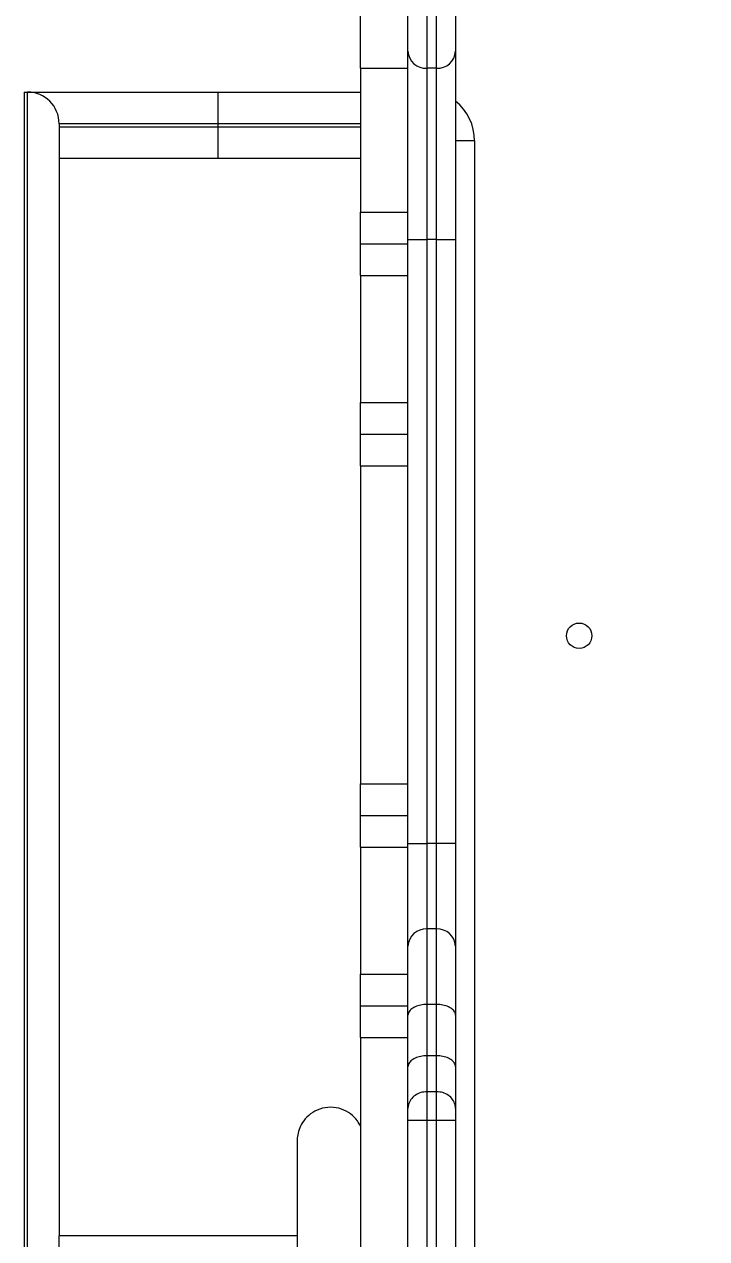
# Model space of a CAD drawing. Header units: millimetres. Extents: x -8760 to 8364, y -7998 to 7451.
# Drawn here: x -3881.6 to -3666.4, y -2419 to -2036.2 of the extents above; entities that cross this region are included whole.
import ezdxf

# ---------------------------------------------------------------- set-up
doc = ezdxf.new("R2010")
doc.units = ezdxf.units.MM
for name, color, linetype in [('DIKOM_ОБЪЕКТ', 7, 'Continuous'), ('DIKOM_РАЗМЕР_ЗОНА', 7, 'Continuous'), ('DIKOM_РАЗМЕР_ОБЪЕКТА', 7, 'Continuous')]:
    doc.layers.add(name, color=color, linetype=linetype)
doc.styles.add('style1', font='arial.ttf', dxfattribs={"width": 0.8})
doc.dimstyles.new('1-50', dxfattribs={"dimtxt": 300, "dimasz": 200, "dimexe": 100, "dimexo": 0, "dimgap": 100, "dimtad": 1, "dimtxsty": 'style1', "dimcen": 200, "dimclrd": 7, "dimclre": 7, "dimclrt": 7, "dimadec": 1, "dimazin": 2, "dimtfac": 1, "dimtmove": 0, "dimatfit": 2, "dimfxl": 0, "dimlwd": 25, "dimlwe": 18, "dimarcsym": 0})

# ---------------------------------------------------------------- blocks, each defined once
blk = doc.blocks.new('*D20')
at = {"layer": 'Defpoints', "color": 0, "transparency": 16777216}
for p in [(-3512.61, 5453.31), (-6482.31, -5470.42), (-3612.61, -5470.42)]:
    blk.add_point(p, dxfattribs=at)
at = {"layer": 'DIKOM_РАЗМЕР_ОБЪЕКТА', "color": 7, "lineweight": 18, "transparency": 16777216}
for p, q in [((-3512.61, 5453.31), (-6582.31, 5453.31)), ((-3612.61, -5470.42), (-6582.31, -5470.42))]:
    blk.add_line(p, q, dxfattribs=at)
at = {"layer": 'DIKOM_РАЗМЕР_ОБЪЕКТА', "color": 7, "lineweight": 25, "transparency": 16777216}
blk.add_line((-6482.31, 5253.31), (-6482.31, -5270.42), dxfattribs=at)
at = {"layer": 'DIKOM_РАЗМЕР_ОБЪЕКТА', "color": 7, "transparency": 16777216}
for points in [[(-6515.64, 5253.31), (-6448.98, 5253.31), (-6482.31, 5453.31)], [(-6515.64, -5270.42), (-6448.98, -5270.42), (-6482.31, -5470.42)]]:
    blk.add_solid(points, dxfattribs=at)
at = {"layer": 'DIKOM_РАЗМЕР_ОБЪЕКТА', "color": 7, "transparency": 16777216, "insert": (-6735.48, -84.03), "char_height": 300, "attachment_point": 5, "rotation": 90, "style": 'style1'}
blk.add_mtext('10900', dxfattribs=at)
blk = doc.blocks.new('*D21')
at = {"layer": 'Defpoints', "color": 0, "transparency": 16777216}
for p in [(-7755.65, -10.55), (8364.4, -2410.44), (8364.4, -7897.56)]:
    blk.add_point(p, dxfattribs=at)
at = {"layer": 'DIKOM_РАЗМЕР_ЗОНА', "color": 7, "lineweight": 18, "transparency": 16777216}
for p, q in [((-7755.65, -10.55), (-7755.65, -7997.56)), ((8364.4, -2410.44), (8364.4, -7997.56))]:
    blk.add_line(p, q, dxfattribs=at)
at = {"layer": 'DIKOM_РАЗМЕР_ЗОНА', "color": 7, "lineweight": 25, "transparency": 16777216}
blk.add_line((-7555.65, -7897.56), (8164.4, -7897.56), dxfattribs=at)
at = {"layer": 'DIKOM_РАЗМЕР_ЗОНА', "color": 7, "transparency": 16777216}
for points in [[(-7555.65, -7864.23), (-7555.65, -7930.9), (-7755.65, -7897.56)], [(8164.4, -7864.23), (8164.4, -7930.9), (8364.4, -7897.56)]]:
    blk.add_solid(points, dxfattribs=at)
at = {"layer": 'DIKOM_РАЗМЕР_ЗОНА', "color": 7, "transparency": 16777216, "insert": (1040.74, -7644.39), "char_height": 300, "attachment_point": 5, "style": 'style1'}
blk.add_mtext('16100', dxfattribs=at)
blk = doc.blocks.new('*D19')
at = {"layer": 'Defpoints', "color": 0, "transparency": 16777216}
for p in [(-5756.7, -306.55), (6365.48, -2710.55), (6365.48, -7111.41)]:
    blk.add_point(p, dxfattribs=at)
at = {"layer": 'DIKOM_РАЗМЕР_ОБЪЕКТА', "color": 7, "lineweight": 18, "transparency": 16777216}
for p, q in [((-5756.7, -306.55), (-5756.7, -7211.41)), ((6365.48, -2710.55), (6365.48, -7211.41))]:
    blk.add_line(p, q, dxfattribs=at)
at = {"layer": 'DIKOM_РАЗМЕР_ОБЪЕКТА', "color": 7, "lineweight": 25, "transparency": 16777216}
blk.add_line((-5556.7, -7111.41), (6165.48, -7111.41), dxfattribs=at)
at = {"layer": 'DIKOM_РАЗМЕР_ОБЪЕКТА', "color": 7, "transparency": 16777216}
for points in [[(-5556.7, -7078.08), (-5556.7, -7144.75), (-5756.7, -7111.41)], [(6165.48, -7078.08), (6165.48, -7144.75), (6365.48, -7111.41)]]:
    blk.add_solid(points, dxfattribs=at)
at = {"layer": 'DIKOM_РАЗМЕР_ОБЪЕКТА', "color": 7, "transparency": 16777216, "insert": (1047.24, -6858.24), "char_height": 300, "attachment_point": 5, "style": 'style1'}
blk.add_mtext('12100', dxfattribs=at)

msp = doc.modelspace()

# ---------------------------------------------------------------- linework, layer by layer
at = {"layer": 'DIKOM_ОБЪЕКТ', "color": 7, "linetype": 'Continuous', "lineweight": 15}
for p, q in [((-3760.608, -2044.696), (-3760.608, -1981.48)), ((-3745.608, -1981.48), (-3745.608, -2044.696)), ((-3754.609, -1986.862), (-3754.609, -2050.091)), ((-3751.609, -2050.091), (-3751.609, -1986.862)), ((-3775.608, -2050.08), (-3775.608, -2028.867)), ((-3760.608, -2104.037), (-3760.608, -2044.696)), ((-3745.608, -2044.696), (-3745.608, -2104.037)), ((-3775.608, -2050.08), (-3760.608, -2050.08)), ((-3775.608, -2050.08), (-3775.608, -2095.426)), ((-3751.609, -2050.091), (-3754.609, -2050.091)), ((-3754.609, -2050.091), (-3754.609, -2104.037)), ((-3751.609, -2104.037), (-3751.609, -2050.091)), ((-3881.608, -2057.554), (-3881.608, -2799.554)), ((-3881.608, -2057.554), (-3880.608, -2057.554)), ((-3880.608, -2057.554), (-3820.609, -2057.554)), ((-3880.608, -2799.554), (-3880.608, -2057.554)), ((-3820.609, -2057.554), (-3820.609, -2067.554)), ((-3820.609, -2057.554), (-3775.608, -2057.554)), ((-3820.609, -2067.554), (-3870.608, -2067.554)), ((-3870.608, -2067.554), (-3870.608, -2418.054)), ((-3870.608, -2068.554), (-3820.609, -2068.554)), ((-3820.609, -2067.554), (-3820.609, -2068.554)), ((-3775.608, -2067.554), (-3820.609, -2067.554)), ((-3820.609, -2068.554), (-3820.609, -2078.554)), ((-3820.609, -2068.554), (-3775.608, -2068.554)), ((-3739.608, -2072.919), (-3745.608, -2072.919)), ((-3739.608, -2072.919), (-3739.608, -2759.554)), ((-3820.609, -2078.554), (-3870.608, -2078.554)), ((-3775.608, -2078.554), (-3820.609, -2078.554)), ((-3775.608, -2095.426), (-3760.608, -2095.426)), ((-3775.608, -2105.426), (-3775.608, -2095.426)), ((-3760.608, -2104.037), (-3754.609, -2104.037)), ((-3760.608, -2294.438), (-3760.608, -2104.037)), ((-3751.609, -2104.037), (-3754.609, -2104.037)), ((-3754.609, -2104.037), (-3754.609, -2294.438)), ((-3751.609, -2104.037), (-3745.608, -2104.037)), ((-3751.609, -2294.438), (-3751.609, -2104.037)), ((-3745.608, -2104.037), (-3745.608, -2294.438)), ((-3775.608, -2105.426), (-3760.608, -2105.426)), ((-3775.608, -2115.426), (-3775.608, -2105.426)), ((-3775.608, -2115.426), (-3760.608, -2115.426)), ((-3775.608, -2115.426), (-3775.608, -2155.426)), ((-3775.608, -2155.426), (-3760.608, -2155.426)), ((-3775.608, -2165.426), (-3775.608, -2155.426)), ((-3775.608, -2165.426), (-3760.608, -2165.426)), ((-3775.608, -2175.426), (-3775.608, -2165.426)), ((-3775.608, -2175.426), (-3760.608, -2175.426)), ((-3775.608, -2175.426), (-3775.608, -2275.602)), ((-3775.608, -2275.602), (-3760.608, -2275.602)), ((-3775.608, -2285.602), (-3775.608, -2275.602)), ((-3775.608, -2285.602), (-3760.608, -2285.602)), ((-3775.608, -2295.602), (-3775.608, -2285.602)), ((-3775.608, -2295.602), (-3760.608, -2295.602)), ((-3775.608, -2295.602), (-3775.608, -2335.602)), ((-3760.608, -2294.438), (-3754.609, -2294.438)), ((-3760.608, -2326.727), (-3760.608, -2294.438)), ((-3754.609, -2294.438), (-3754.609, -2321.346)), ((-3751.609, -2294.438), (-3754.609, -2294.438)), ((-3751.609, -2321.346), (-3751.609, -2294.438)), ((-3745.608, -2294.438), (-3751.609, -2294.438)), ((-3745.608, -2294.438), (-3745.608, -2326.727)), ((-3754.609, -2321.346), (-3754.609, -2345.126)), ((-3751.609, -2321.346), (-3754.609, -2321.346)), ((-3751.609, -2345.126), (-3751.609, -2321.346)), ((-3760.608, -2348.559), (-3760.608, -2326.727)), ((-3745.608, -2326.727), (-3745.608, -2348.559)), ((-3775.608, -2335.602), (-3760.608, -2335.602)), ((-3775.608, -2345.602), (-3775.608, -2335.602)), ((-3775.608, -2345.602), (-3760.608, -2345.602)), ((-3775.608, -2355.602), (-3775.608, -2345.602)), ((-3754.609, -2345.126), (-3754.609, -2361.296)), ((-3751.609, -2345.126), (-3754.609, -2345.126)), ((-3751.609, -2361.296), (-3751.609, -2345.126)), ((-3760.608, -2364.833), (-3760.608, -2348.559)), ((-3745.608, -2348.559), (-3745.608, -2364.833)), ((-3775.608, -2355.602), (-3760.608, -2355.602)), ((-3775.608, -2355.602), (-3775.608, -2454.669)), ((-3754.609, -2361.296), (-3754.609, -2372.639)), ((-3751.609, -2361.296), (-3754.609, -2361.296)), ((-3751.609, -2372.639), (-3751.609, -2361.296)), ((-3760.608, -2377.958), (-3760.608, -2364.833)), ((-3745.608, -2364.833), (-3745.608, -2377.958)), ((-3754.609, -2372.639), (-3754.609, -2381.721)), ((-3751.609, -2372.639), (-3754.609, -2372.639)), ((-3751.609, -2381.721), (-3751.609, -2372.639)), ((-3760.608, -2381.685), (-3760.608, -2377.958)), ((-3745.608, -2377.958), (-3745.608, -2381.685)), ((-3760.608, -2435.424), (-3760.608, -2381.685)), ((-3751.609, -2381.721), (-3754.609, -2381.721)), ((-3754.609, -2381.721), (-3754.609, -2435.388)), ((-3751.609, -2435.388), (-3751.609, -2381.721)), ((-3745.608, -2381.685), (-3745.608, -2435.424)), ((-3795.52, -2418.054), (-3870.608, -2418.054)), ((-3870.608, -2439.048), (-3870.608, -2418.06))]:
    msp.add_line(p, q, dxfattribs=at)
at = {"layer": 'DIKOM_ОБЪЕКТ', "color": 7, "linetype": 'Continuous', "lineweight": 15, "flags": 128}
msp.add_lwpolyline([(-3795.549, -2388.157), (-3795.549, -2388.338), (-3795.549, -2388.88), (-3795.548, -2389.777), (-3795.546, -2391.022), (-3795.545, -2392.603), (-3795.543, -2394.507), (-3795.541, -2396.715), (-3795.539, -2399.207), (-3795.536, -2401.962), (-3795.533, -2404.955), (-3795.53, -2408.157), (-3795.527, -2411.54), (-3795.523, -2415.074), (-3795.52, -2418.726), (-3795.516, -2422.464)], dxfattribs=at)
at = {"layer": 'DIKOM_ОБЪЕКТ', "color": 7, "linetype": 'Continuous', "lineweight": 15}
msp.add_circle((-3706.608, -2228.933), 4, dxfattribs=at)
for centre, radius, start, end in [((-3754.896, -2044.377), 5.721, 183.20078, 272.87954), ((-3751.321, -2044.377), 5.721, 267.11827, 356.79915), ((-3880.608, -2067.554), 10, 0, 90), ((-3755.608, -2072.919), 16, 0, 51.31781), ((-3754.902, -2327.054), 5.716, 87.05926, 176.72179), ((-3751.315, -2327.054), 5.716, 3.27829, 92.94293)]:
    msp.add_arc(centre, radius, start, end, dxfattribs=at)
for points, knots in [([(-3754.609, -2345.126), (-3755.283, -2345.164), (-3756.632, -2345.24), (-3758.427, -2345.832), (-3759.793, -2346.703), (-3760.475, -2347.656), (-3760.608, -2348.293), (-3760.608, -2348.546), (-3760.608, -2348.559)], [0, 0, 0, 0, 0.2146006, 0.4291987, 0.6438262, 0.8585369, 0.9926641, 1, 1, 1, 1]), ([(-3745.608, -2348.559), (-3745.608, -2348.546), (-3745.609, -2348.293), (-3745.742, -2347.656), (-3746.424, -2346.703), (-3747.789, -2345.832), (-3749.585, -2345.24), (-3750.934, -2345.164), (-3751.609, -2345.126)], [0, 0, 0, 0, 0.0073357, 0.1414596, 0.3561649, 0.570787, 0.7853798, 1, 1, 1, 1]), ([(-3754.609, -2361.296), (-3755.283, -2361.335), (-3756.633, -2361.413), (-3758.428, -2362.023), (-3759.794, -2362.92), (-3760.458, -2363.879), (-3760.603, -2364.533), (-3760.608, -2364.794), (-3760.608, -2364.833)], [0, 0, 0, 0, 0.2146728, 0.4293289, 0.6440058, 0.8586828, 0.9790421, 1, 1, 1, 1]), ([(-3745.608, -2364.833), (-3745.609, -2364.794), (-3745.613, -2364.533), (-3745.759, -2363.879), (-3746.423, -2362.92), (-3747.789, -2362.023), (-3749.584, -2361.413), (-3750.934, -2361.335), (-3751.609, -2361.296)], [0, 0, 0, 0, 0.0209575, 0.1413182, 0.3559822, 0.5706556, 0.7853305, 1, 1, 1, 1]), ([(-3754.609, -2372.639), (-3755.282, -2372.697), (-3756.629, -2372.812), (-3758.421, -2373.717), (-3759.786, -2375.054), (-3760.478, -2376.542), (-3760.609, -2377.545), (-3760.608, -2377.948), (-3760.608, -2377.958)], [0, 0, 0, 0, 0.2138918, 0.4277609, 0.6418395, 0.8563571, 0.9963621, 1, 1, 1, 1]), ([(-3745.608, -2377.958), (-3745.608, -2377.948), (-3745.608, -2377.545), (-3745.739, -2376.542), (-3746.43, -2375.054), (-3747.796, -2373.717), (-3749.588, -2372.812), (-3750.935, -2372.697), (-3751.609, -2372.639)], [0, 0, 0, 0, 0.0036378, 0.1436398, 0.3581526, 0.5722264, 0.786113, 1, 1, 1, 1]), ([(-3775.608, -2383.468), (-3775.904, -2382.891), (-3776.655, -2381.424), (-3778.676, -2379.487), (-3781.572, -2377.922), (-3785.004, -2377.351), (-3788.428, -2377.925), (-3791.345, -2379.479), (-3793.468, -2381.614), (-3794.778, -2383.92), (-3795.423, -2386.111), (-3795.549, -2387.51), (-3795.549, -2388.153), (-3795.549, -2388.157)], [0, 0, 0, 0, 0.06849396, 0.17434522, 0.29091305, 0.41366315, 0.53641308, 0.65297296, 0.75882943, 0.85178794, 0.93169868, 0.99963716, 1, 1, 1, 1]), ([(-3754.609, -2381.721), (-3755.283, -2381.72), (-3756.632, -2381.72), (-3758.428, -2381.715), (-3759.794, -2381.706), (-3760.468, -2381.696), (-3760.605, -2381.688), (-3760.608, -2381.685), (-3760.608, -2381.685)], [0, 0, 0, 0, 0.214656, 0.4293401, 0.644022, 0.8586895, 0.9867879, 1, 1, 1, 1]), ([(-3745.608, -2381.685), (-3745.609, -2381.685), (-3745.611, -2381.688), (-3745.749, -2381.696), (-3746.423, -2381.706), (-3747.789, -2381.715), (-3749.584, -2381.72), (-3750.934, -2381.72), (-3751.609, -2381.721)], [0, 0, 0, 0, 0.0132118, 0.1413069, 0.3559691, 0.5706456, 0.7853243, 1, 1, 1, 1]), ([(-3795.544, -2394.089), (-3795.543, -2394.167), (-3795.543, -2394.319), (-3795.543, -2394.868), (-3795.542, -2395.625), (-3795.541, -2396.57), (-3795.54, -2397.646), (-3795.539, -2398.813), (-3795.538, -2399.952), (-3795.537, -2401.02), (-3795.536, -2401.99), (-3795.535, -2402.945), (-3795.534, -2403.876), (-3795.533, -2404.772), (-3795.532, -2405.631), (-3795.532, -2406.2), (-3795.531, -2406.476)], [0, 0, 0, 0, 0.111644, 0.2177582, 0.318354, 0.4134389, 0.5030154, 0.5870839, 0.6656427, 0.7235006, 0.7779544, 0.829002, 0.8766427, 0.9208745, 0.9616962, 1, 1, 1, 1])]:
    msp.add_open_spline(points, degree=3, knots=knots, dxfattribs=at)

# ---------------------------------------------------------------- dimensions: what is measured, and where the dimension line sits
at = {"layer": 'DIKOM_РАЗМЕР_ЗОНА'}
dim = msp.add_linear_dim(base=(8364.404, -7897.564), p1=(-7755.645, -10.554), p2=(8364.404, -2410.44), text='16100', dimstyle='1-50', dxfattribs=at)
dim.commit()
dim.dimension.update_dxf_attribs({"geometry": '*D21', "text_midpoint": (1040.741, -7897.564), "dimtype": 160})
at = {"layer": 'DIKOM_РАЗМЕР_ОБЪЕКТА'}
dim = msp.add_linear_dim(base=(-6482.309, -5470.419), p1=(-3512.608, 5453.311), p2=(-3612.608, -5470.419), angle=90, text='10900', dimstyle='1-50', dxfattribs=at)
dim.commit()
dim.dimension.update_dxf_attribs({"geometry": '*D20', "text_midpoint": (-6482.309, -84.027), "dimtype": 160})
dim = msp.add_linear_dim(base=(6365.479, -7111.412), p1=(-5756.695, -306.554), p2=(6365.479, -2710.554), text='12100', dimstyle='1-50', dxfattribs=at)
dim.commit()
dim.dimension.update_dxf_attribs({"geometry": '*D19', "text_midpoint": (1047.24, -7111.412), "dimtype": 160})

doc.saveas('drawing.dxf')
